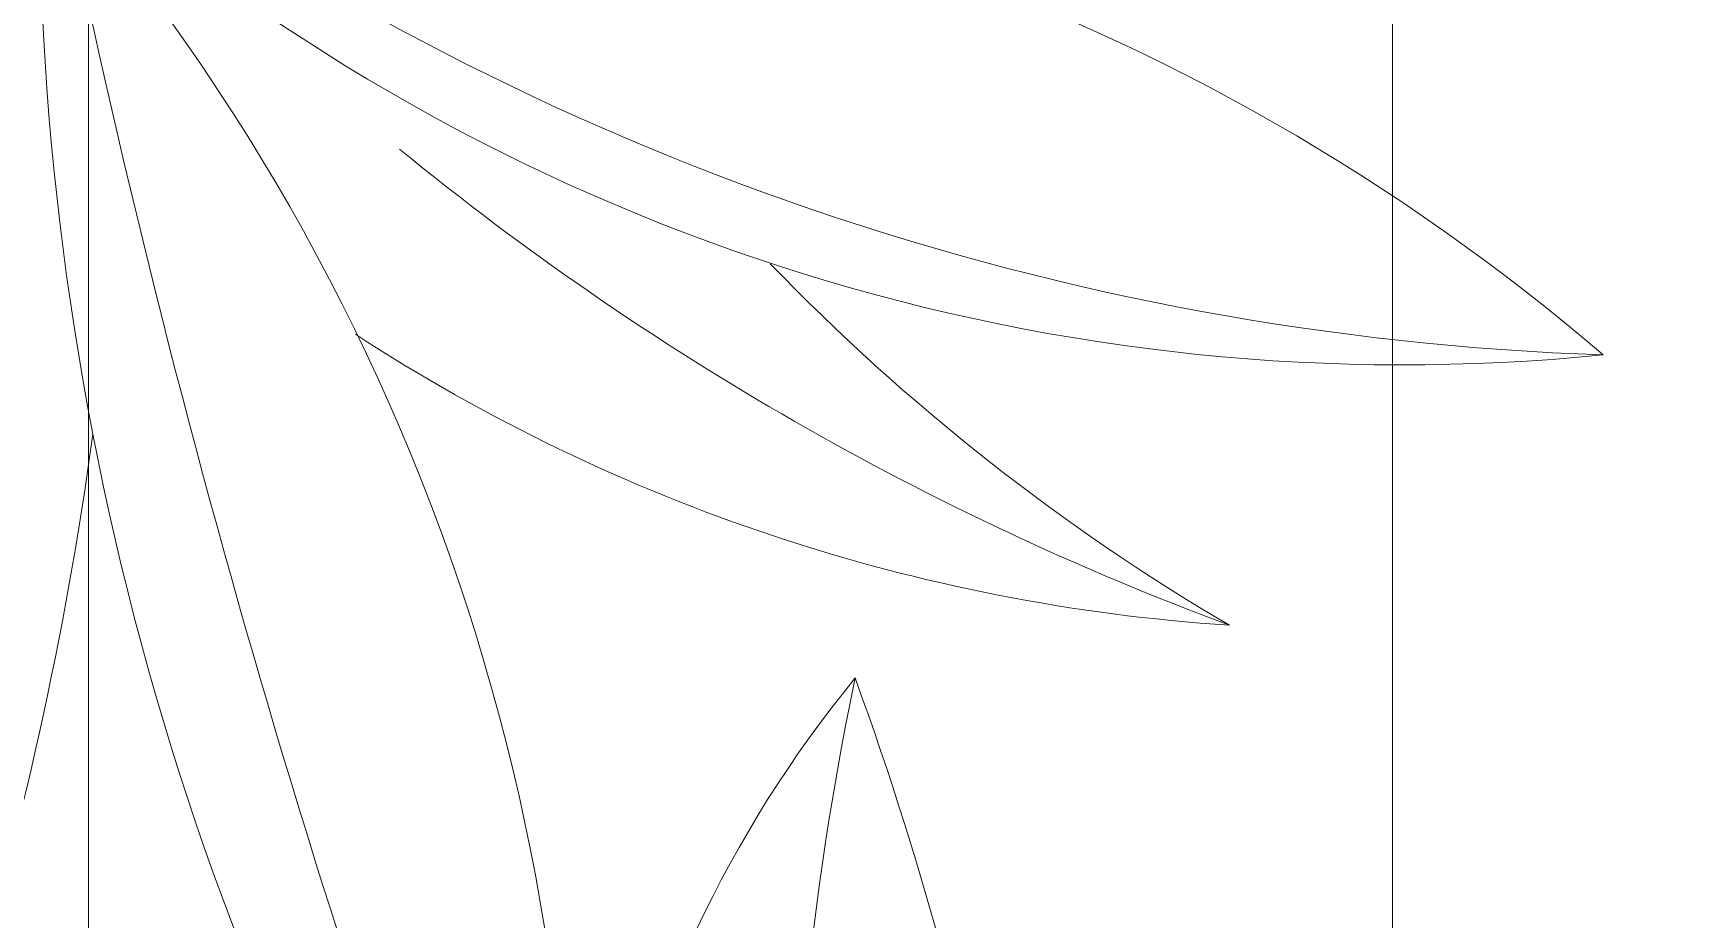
# Model space of a CAD drawing. Header units: millimetres. Extents: x 5359 to 218750, y -16347 to 109893.
# Drawn here: x 100244 to 100496.5, y 50952 to 51088.1 of the extents above; entities that cross this region are included whole.
import ezdxf

# ---------------------------------------------------------------- set-up
doc = ezdxf.new("R2010")
doc.units = ezdxf.units.MM
doc.linetypes.add('IMPORT-Overhead', pattern=[3.96875, 2.38125, -1.5875])
for name, color, linetype, lineweight in [('A-AREA-1', 41, 'IMPORT-Overhead', 9), ('A-FLOR', 192, 'Continuous', 9), ('A-FLOR-PATT', 8, 'Continuous', 9), ('A-WALL', 113, 'Continuous', 9), ('G-IMPT', 8, 'Continuous', 9), ('L-PLNT', 71, 'Continuous', 9)]:
    doc.layers.add(name, color=color, linetype=linetype, lineweight=lineweight)

# ---------------------------------------------------------------- blocks, each defined once
blk = doc.blocks.new('CAY DUA VAN PHAT - CAY DUA VAN PHAT_dwg-2253781-TKCS_MB ĐỊNH VỊ CỔNG-HÀNG RÀO')
at = {"layer": 'G-IMPT'}
for centre, radius, start, end in [((519.72, 537.8), 657.82, 139.40241, 182.22196), ((-816.88, 994.26), 837.6, 324.19163, 358.05796), ((-595.85, 904.41), 619.15, 319.72962, 5.69701), ((-734.13, 1162.59), 893.42, 320.68015, 339.59855), ((-466.22, 1185.69), 660.47, 313.95882, 329.56689), ((-453.71, 887.69), 558.16, 326.9057, 356.2457), ((478.87, -252.08), 1051.7, 89.46131, 109.98389), ((311.62, 1657.04), 940.58, 258.21063, 286.24623), ((354.97, 1024.5), 372.19, 230.7445, 286.7036), ((300.46, -7.06), 656.38, 82.64497, 130.22753), ((-760.74, 3572.92), 3144.94, 281.76683, 291.3553), ((-128.19, 1396.14), 910.32, 271.06337, 304.27673), ((-109.01, -621.37), 1134.17, 63.40929, 82.21971)]:
    blk.add_arc(centre, radius, start, end, dxfattribs=at)
blk = doc.blocks.new('CAY DUA VAN PHAT - CAY DUA VAN PHAT_dwg-V330-TKCS_MB ĐỊNH VỊ CỔNG-HÀNG RÀO')
at = {"layer": 'G-IMPT'}
for centre, radius, start, end in [((519.72, 537.8), 657.82, 139.40241, 182.22196), ((-816.88, 994.26), 837.6, 324.19163, 358.05796), ((-595.85, 904.41), 619.15, 319.72962, 5.69701), ((-734.13, 1162.59), 893.42, 320.68015, 339.59855), ((-466.22, 1185.69), 660.47, 313.95882, 329.56689), ((-453.71, 887.69), 558.16, 326.9057, 356.2457), ((478.87, -252.08), 1051.7, 89.46131, 109.98389), ((311.62, 1657.04), 940.58, 258.21063, 286.24623), ((354.97, 1024.5), 372.19, 230.7445, 286.7036), ((300.46, -7.06), 656.38, 82.64497, 130.22753), ((-760.74, 3572.92), 3144.94, 281.76683, 291.3553), ((-128.19, 1396.14), 910.32, 271.06337, 304.27673), ((-109.01, -621.37), 1134.17, 63.40929, 82.21971)]:
    blk.add_arc(centre, radius, start, end, dxfattribs=at)
blk = doc.blocks.new('CAY DUA VAN PHAT - CAY DUA VAN PHAT-V331-TKCS_MB ĐỊNH VỊ CỔNG-HÀNG RÀO')
at = {"xscale": 0.5, "yscale": 0.5, "zscale": 0.5}
for name in ['CAY DUA VAN PHAT - CAY DUA VAN PHAT_dwg-2253781-TKCS_MB ĐỊNH VỊ CỔNG-HÀNG RÀO', 'CAY DUA VAN PHAT - CAY DUA VAN PHAT_dwg-V330-TKCS_MB ĐỊNH VỊ CỔNG-HÀNG RÀO']:
    blk.add_blockref(name, (-151.82, -370.52), dxfattribs=at)

msp = doc.modelspace()

# ---------------------------------------------------------------- hatches: boundary and pattern name
at = {"layer": 'A-FLOR-PATT'}
h = msp.add_hatch(dxfattribs=at)
h.set_pattern_fill('FP_14', color=256, style=0, pattern_type=2)
h.set_pattern_definition([(0, (167.64, 11.2), (558.8, 558.8), [83.82, -16.764, 22.352, -16.764, -419.1]), (0, (167.64, 11.2), (558.8, 558.8), [-139.7, 83.82, -335.28]), (0, (139.7, 27.94), (558.8, 558.8), [55.88, -41.91, 83.82, -41.91, -335.28]), (0, (139.7, 27.94), (558.8, 558.8), [-223.52, 55.88, -279.4]), (0, (335.3, 251.46), (558.8, 558.8), [69.85, -27.94, 69.85, -391.16]), (0, (55.9, 363.2), (558.8, 558.8), [27.94, -55.88, 27.94, -447.04]), (90, (111.76, 363.2), (-558.8, 558.8), [50.292, -508.508]), (90, (279.4, 27.94), (-558.8, 558.8), [55.88, -502.92]), (90, (419.1, 251.46), (-558.8, 558.8), [55.88, -502.92]), (45, (352.04, 22.35), (0, 558.7996), [55.88, -734.383]), (135, (206.76, 22.35), (-558.7996, 0), [55.88, -734.383]), (63.435, (335.28, 25.15), (-0.0005, 558.8001), [55.88, -1193.635]), (75.964, (307.34, 27.94), (-0.00237, 558.80038), [55.88, -2248.111]), (75.964, (447.04, 251.46), (-0.00237, 558.80038), [44.704, -2259.287]), (75.964, (122.94, 363.22), (-0.00237, 558.80038), [39.116, -2264.875]), (104.036, (251.46, 27.94), (0.00237, 558.80038), [55.88, -2248.111]), (104.036, (391.16, 251.46), (0.00237, 558.80038), [44.704, -2259.287]), (104.036, (100.58, 363.22), (0.00237, 558.80038), [39.116, -2264.875]), (116.565, (223.52, 25.15), (0.0005, 558.8001), [55.88, -1193.634])])
h.paths.add_polyline_path([(100452.64, 50557.93), (100452.64, 53311.94), (100652.64, 53311.94), (100652.64, 55286.31), (100252.56, 55286.31), (100252.56, 50557.93)])

# ---------------------------------------------------------------- linework, layer by layer
at = {"layer": 'A-AREA-1'}
msp.add_line((100452.64, 50557.93), (100452.64, 53311.94), dxfattribs=at)
at = {"layer": 'A-FLOR'}
msp.add_line((100452.64, 50557.93), (100452.64, 53311.94), dxfattribs=at)
at = {"layer": 'A-WALL'}
msp.add_line((100252.56, 55286.31), (100252.56, 50657.93), dxfattribs=at)

# ---------------------------------------------------------------- block references
at = {"layer": 'L-PLNT', "rotation": 269.9999999999997}
msp.add_blockref('CAY DUA VAN PHAT - CAY DUA VAN PHAT-V331-TKCS_MB ĐỊNH VỊ CỔNG-HÀNG RÀO', (100372.56, 50896.94), dxfattribs=at)

doc.saveas('drawing.dxf')
